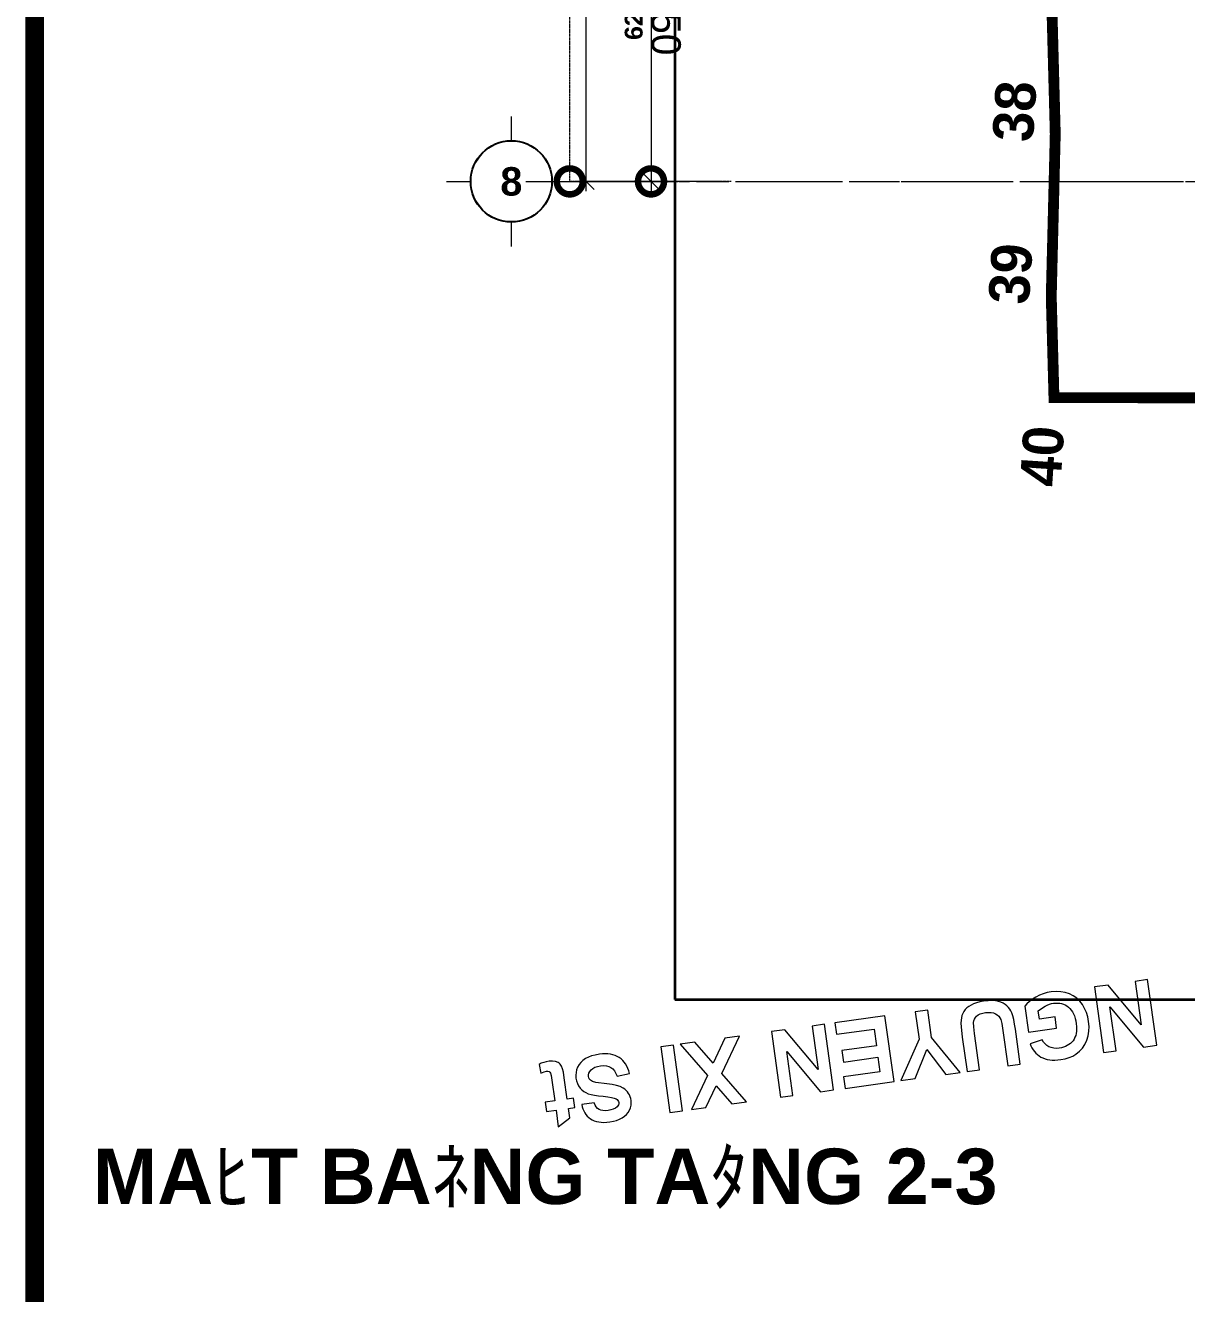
# Model space of a CAD drawing. Header units: millimetres. Extents: x -100356 to 314685, y 446 to 1273965.
# Drawn here: x 17056 to 38505, y 570060 to 593487 of the extents above; entities that cross this region are included whole.
import ezdxf
from ezdxf.enums import TextEntityAlignment as Align
from ezdxf.xclip import XClip

# ---------------------------------------------------------------- set-up
doc = ezdxf.new("R2010")
doc.units = ezdxf.units.MM
doc.header["$XCLIPFRAME"] = 2
for name, pattern in [('20180221 BF$0$DASHDOT', [1, 0.5, -0.25, 0, -0.25]), ('CENTER', [2, 1.25, -0.25, 0.25, -0.25]), ('CENTER2', [28.575, 19.05, -3.175, 3.175, -3.175]), ('gf$0$CENTER2', [28.575, 19.05, -3.175, 3.175, -3.175]), ('gf$0$Kume - Grid Line', [10.5, 6, -1.25, 2, -1.25]), ('Kume - Grid Line', [10.5, 6, -1.25, 2, -1.25])]:
    doc.linetypes.add(name, pattern=pattern)
doc.layers.get('DEFPOINTS').update_dxf_attribs({"lineweight": 13})
for name, color, linetype in [('20180221 BF$0$10', 1, 'Continuous'), ('20180221 BF$0$sohieu_diem', 2, 'Continuous'), ('20180221 BF$0$TREE', 99, 'Continuous')]:
    doc.layers.add(name, color=color, linetype=linetype)
for name, color, linetype, lineweight in [('20180221 BF$0$setback', 1, 'Continuous', 13), ('20180330-Ascent Plaza-TP-Ban ve so bo$0$KÍNH', 150, 'Continuous', 9), ('A-_ANOT----_D', 7, 'Continuous', 5), ('A.Axis', 251, 'CENTER2', 13), ('A.Concrete', 7, 'Continuous', 25), ('CHU', 7, 'Continuous', 25), ('gf$0$A-_DETA----_E', 8, 'Continuous', 9), ('gf$0$A.Axis', 251, 'gf$0$CENTER2', 13), ('LDIM OUT', 250, 'Continuous', 13), ('LGI', 250, 'CENTER', 9), ('luoicot', 30, 'Continuous', 13), ('net thay', 137, 'Continuous', 15)]:
    doc.layers.add(name, color=color, linetype=linetype, lineweight=lineweight)
doc.layers.add('@area depoint', color=8, linetype='Continuous', lineweight=35, plot=False)
doc.styles.add('20180221 BF$0$VAPTIMN', font='VNI-Aptima-Bold.TTF')
doc.styles.add('ARIAL', font='Font - TrueType - Arial Bold.ttf')
doc.styles.add('Arial_4', font='Font - TrueType - Arial.ttf', dxfattribs={"width": 0.95, "height": 540})
doc.styles.add('CAN-1', font='VNI-Helve.TTF', dxfattribs={"height": 600})
doc.dimstyles.new('A3_-_A4_1', dxfattribs={"dimscale": 304.8, "dimtxt": 550.940076, "dimasz": 3.149606, "dimexe": 0, "dimexo": 0.0625, "dimgap": 0, "dimtad": 1, "dimdec": 0, "dimzin": 0, "dimdsep": 46, "dimtxsty": 'Arial_4', "dimblk1": 'DOTSMALL', "dimblk2": 'DOTSMALL', "dimsah": 1, "dimcen": 0.09, "dimazin": 0, "dimtfac": 1, "dimtdec": 4, "dimtix": 1, "dimtmove": 0, "dimatfit": 3, "dimfxl": 4.92126, "dimfxlon": 1, "dimtvp": 1, "dimtolj": 1, "dimtzin": 0, "dimarcsym": 2})
doc.dimstyles.new('A3_-_A4_2', dxfattribs={"dimscale": 304.8, "dimtxt": 550.940076, "dimasz": 3.149606, "dimexe": 0, "dimexo": 0.0625, "dimgap": 0, "dimtad": 1, "dimdec": 0, "dimzin": 0, "dimdsep": 46, "dimtxsty": 'Arial_4', "dimblk1": 'DOTSMALL', "dimblk2": 'DOTSMALL', "dimsah": 1, "dimcen": 0.09, "dimazin": 0, "dimtfac": 1, "dimtdec": 4, "dimtix": 1, "dimtmove": 2, "dimatfit": 3, "dimfxl": 4.92126, "dimfxlon": 1, "dimtvp": 1, "dimtolj": 1, "dimtzin": 0, "dimarcsym": 2})
doc.dimstyles.new('TL 150 OUT', dxfattribs={"dimscale": 150, "dimtxt": 2.2, "dimasz": 2, "dimexe": 1.2, "dimexo": 1.5, "dimgap": 1, "dimtad": 1, "dimdec": 0, "dimdsep": 46, "dimtxsty": 'ARIAL', "dimblk": 'OBLIQUE', "dimcen": 2, "dimdle": 1.2, "dimclrd": 256, "dimclre": 256, "dimclrt": 4, "dimaunit": 1, "dimadec": 0, "dimazin": 0, "dimtfac": 1, "dimtdec": 0, "dimtix": 1, "dimtmove": 2, "dimatfit": 3, "dimfxl": 1, "dimtolj": 1, "dimtzin": 0, "dimarcsym": 0})

# ---------------------------------------------------------------- blocks, each defined once
blk = doc.blocks.new('_Oblique')
at = {"color": 0, "linetype": 'ByBlock', "lineweight": -2}
blk.add_line((-0.5, -0.5), (0.5, 0.5), dxfattribs=at)
blk = doc.blocks.new('*D499')
at = {"layer": 'DEFPOINTS', "color": 0, "ltscale": 1000, "transparency": 16777216}
for p in [(2129, 42400), (3629, 42400), (2129, 36150)]:
    blk.add_point(p, dxfattribs=at)
at = {"layer": 'LDIM OUT', "lineweight": -2, "ltscale": 1000, "transparency": 16777216}
for p, q in [((3629, 35970), (3629, 42580)), ((2354, 42400), (3809, 42400)), ((2354, 36150), (3809, 36150))]:
    blk.add_line(p, q, dxfattribs=at)
at = {"layer": 'LDIM OUT', "lineweight": -2, "ltscale": 1000, "transparency": 16777216, "xscale": 300, "yscale": 300, "zscale": 300}
for p, rotation in [((3629, 42400), 90), ((3629, 36150), 270)]:
    blk.add_blockref('_Oblique', p, dxfattribs=dict(at, rotation=rotation))
at = {"layer": 'LDIM OUT', "color": 4, "ltscale": 1000, "transparency": 16777216, "insert": (3947, 39275), "char_height": 330, "attachment_point": 5, "rotation": 270, "style": 'ARIAL'}
blk.add_mtext('\\A1;6250', dxfattribs=at)
blk = doc.blocks.new('*D509')
at = {"layer": 'DEFPOINTS', "color": 0, "ltscale": 1000, "transparency": 16777216}
for p in [(2129, 42400), (2129, 0), (4829, 0)]:
    blk.add_point(p, dxfattribs=at)
at = {"layer": 'LDIM OUT', "lineweight": -2, "ltscale": 1000, "transparency": 16777216}
for p, q in [((4829, 42580), (4829, -180)), ((2354, 42400), (5009, 42400)), ((2354, 0), (5009, 0))]:
    blk.add_line(p, q, dxfattribs=at)
at = {"layer": 'LDIM OUT', "lineweight": -2, "ltscale": 1000, "transparency": 16777216, "xscale": 300, "yscale": 300, "zscale": 300}
for p, rotation in [((4829, 42400), 90), ((4829, 0), 270)]:
    blk.add_blockref('_Oblique', p, dxfattribs=dict(at, rotation=rotation))
at = {"layer": 'LDIM OUT', "color": 4, "ltscale": 1000, "transparency": 16777216, "insert": (5147, 21200), "char_height": 330, "attachment_point": 5, "rotation": 270, "style": 'ARIAL'}
blk.add_mtext('\\A1;42400', dxfattribs=at)
blk = doc.blocks.new('BLOCK TRUC')
for p, q in [((0, 500), (0, 800)), ((500, 0), (800, 0)), ((-800, 0), (-500, 0)), ((0, -800), (0, -500))]:
    blk.add_line(p, q)
at = {"lineweight": 25}
blk.add_circle((0, 0), 500, dxfattribs=at)
at = {"style": 'ARIAL'}
blk.add_attdef('1-2', text='', height=350, rotation=0, dxfattribs=at).set_placement((0, 0), align=Align.MIDDLE_CENTER)
blk = doc.blocks.new('_DotSmall')
at = {"color": 0, "linetype": 'ByBlock', "const_width": 0.5}
blk.add_lwpolyline([(-0.0625, 0, 1), (0.0625, 0, 1)], format="xyb", close=True, dxfattribs=at)
blk = doc.blocks.new('*D527')
at = {"layer": 'A.Axis', "color": 0, "lineweight": -2, "transparency": 16777216}
for p, q in [((44548, 31300), (46029, 31300)), ((46029, 25050), (46029, 31300)), ((44548, 25050), (46029, 25050))]:
    blk.add_line(p, q, dxfattribs=at)
at = {"layer": 'DEFPOINTS', "color": 0, "transparency": 16777216}
for p in [(44529, 31300), (46029, 31300), (44529, 25050)]:
    blk.add_point(p, dxfattribs=at)
at = {"layer": 'A.Axis', "color": 0, "lineweight": -2, "transparency": 16777216, "xscale": 960, "yscale": 960, "zscale": 960}
for p, rotation in [((46029, 31300), 90), ((46029, 25050), 270)]:
    blk.add_blockref('_DotSmall', p, dxfattribs=dict(at, rotation=rotation))
at = {"layer": 'A.Axis', "color": 0, "transparency": 16777216, "insert": (45753, 28175), "char_height": 540, "attachment_point": 5, "rotation": 90, "style": 'Arial_4'}
blk.add_mtext('\\A1;6250', dxfattribs=at)
blk = doc.blocks.new('*D536')
at = {"layer": 'A.Axis', "color": 0, "lineweight": -2, "transparency": 16777216}
for p, q in [((46048, 31300), (47529, 31300)), ((47529, 31300), (47529, 14376)), ((47529, -11100), (47529, 12426)), ((46048, -11100), (47529, -11100))]:
    blk.add_line(p, q, dxfattribs=at)
at = {"layer": 'DEFPOINTS', "color": 0, "transparency": 16777216}
for p in [(46029, 31300), (47529, 31300), (46029, -11100)]:
    blk.add_point(p, dxfattribs=at)
at = {"layer": 'A.Axis', "color": 0, "lineweight": -2, "transparency": 16777216, "xscale": 960, "yscale": 960, "zscale": 960}
for p, rotation in [((47529, 31300), 90), ((47529, -11100), 270)]:
    blk.add_blockref('_DotSmall', p, dxfattribs=dict(at, rotation=rotation))
at = {"layer": 'A.Axis', "color": 0, "transparency": 16777216, "insert": (46828, 12426), "char_height": 540, "attachment_point": 1, "rotation": 90, "line_spacing_factor": 0.941778, "style": 'Arial_4'}
blk.add_mtext('\\A1;42400', dxfattribs=at)
blk = doc.blocks.new('20180221 BF$0$hientrang')
at = {"layer": '20180221 BF$0$10', "color": 1, "linetype": 'Continuous'}
for p, q in [((-103263, 95232, 0), (-108843, 94729, 0)), ((-108843, 94729, 0), (-111844, 94613, 0)), ((-111844, 94613, 0), (-113704, 94445, 0)), ((-113704, 94445, 0), (-110540, 43326, 0))]:
    blk.add_line(p, q, dxfattribs=at)
at = {"layer": '20180221 BF$0$10', "color": 1}
for p, q in [((-103263, 95232, 0), (-108843, 94729, 0)), ((-108843, 94729, 0), (-111844, 94613, 0)), ((-111844, 94613, 0), (-113704, 94445, 0)), ((-113704, 94445, 0), (-110540, 43326, 0))]:
    blk.add_line(p, q, dxfattribs=at)
at = {"layer": '20180221 BF$0$setback', "color": 1, "linetype": '20180221 BF$0$DASHDOT', "ltscale": 200, "const_width": 200, "elevation": 0}
blk.add_lwpolyline([(-64687, 107633), (-71608, 106512), (-73129, 105984), (-73130, 105414), (-77140, 104869), (-77250, 105249), (-77680, 105219), (-77900, 105350), (-82200, 105085), (-86230, 104910), (-87270, 104902), (-90121, 104815), (-91714, 102077), (-92674, 102048), (-92312, 95898), (-95312, 95702), (-99272, 95417), (-103263, 95232), (-108843, 94729), (-111844, 94613), (-113704, 94445), (-110540, 43326), (-98301, 45606), (-91530, 9756)], dxfattribs=at)
at = {"layer": '20180221 BF$0$sohieu_diem', "color": 3, "const_width": 93.8, "elevation": 0}
for points in [[(-111890, 94613, 1), (-111797, 94613, 1)], [(-108890, 94729, 1), (-108796, 94729, 1)], [(-113751, 94445, 1), (-113657, 94445, 1)]]:
    blk.add_lwpolyline(points, format="xyb", close=True, dxfattribs=at)
at = {"layer": '20180221 BF$0$sohieu_diem', "color": 3, "style": '20180221 BF$0$VAPTIMN'}
for s, p in [('38', (-109029, 95134, 0)), ('39', (-112029, 95018, 0)), ('40', (-115355, 94222, 0))]:
    blk.add_text(s, height=750, rotation=359.9273, dxfattribs=at).set_placement(p)
blk = doc.blocks.new('gf$0$grid tower-gf')
at = {"layer": 'gf$0$A.Axis', "linetype": 'gf$0$Kume - Grid Line', "lineweight": 9, "ltscale": 100}
blk.add_line((48341.2, 31299.9), (-14918.8, 31299.9), dxfattribs=at)
blk = doc.blocks.new('X-GRID')
at = {"layer": 'LGI', "ltscale": 1500}
blk.add_line((5008.8, 42400), (-57318.6, 42400), dxfattribs=at)
at = {"xscale": 1.5, "yscale": 1.5, "zscale": 1.5, "rotation": 180}
blk.add_blockref('BLOCK TRUC', (6208.8, 42400), dxfattribs=at).add_auto_attribs({'1-2': '8'})
at = {"layer": 'LDIM OUT', "ltscale": 1000}
for base, p1, p2, picture, middle in [((3628.8, 42400), (2128.8, 36150), (2128.8, 42400), '*D499', (3947.3, 39275)), ((4828.8, 0), (2128.8, 42400), (2128.8, 0), '*D509', (5147.3, 21200))]:
    dim = blk.add_linear_dim(base=base, p1=p1, p2=p2, angle=90, dimstyle='TL 150 OUT', override={"dimtad": 4}, dxfattribs=at)
    dim.commit()
    dim.dimension.update_dxf_attribs({"geometry": picture, "text_midpoint": middle})
blk = doc.blocks.new('A$C60262ED2')
at = {"rotation": 180}
blk.add_blockref('X-GRID', (7409, 51484, 0), dxfattribs=at)
blk = doc.blocks.new('column')
at = {"layer": 'luoicot', "ltscale": 0.5}
blk.add_blockref('A$C60262ED2', (-47109, -40384, 0), dxfattribs=at)
blk = doc.blocks.new('grid tower')
at = {"layer": 'A.Axis', "linetype": 'Kume - Grid Line', "lineweight": 9, "ltscale": 100}
blk.add_line((48341.2, 31299.9), (-14918.8, 31299.9), dxfattribs=at)
at = {"layer": 'A.Axis'}
dim = blk.add_linear_dim(base=(46028.6, 31299.9), p1=(44528.6, 25049.9), p2=(44528.6, 31299.9), angle=90, dimstyle='A3_-_A4_1', override={"dimpost": '<>', "dimfxl": 6249.998517}, dxfattribs=at)
dim.commit()
dim.dimension.update_dxf_attribs({"geometry": '*D527', "text_midpoint": (45752.9, 28174.9)})
dim = blk.add_linear_dim(base=(47528.6, 31299.9), p1=(46028.6, -11100.1), p2=(46028.6, 31299.9), angle=90, dimstyle='A3_-_A4_2', override={"dimpost": '<>', "dimfxl": 42399.999999}, dxfattribs=at)
dim.commit()
dim.dimension.update_dxf_attribs({"geometry": '*D536', "text_midpoint": (47187.5, 13400.8), "dimtype": 128, "text_rotation": 90})

msp = doc.modelspace()

# ---------------------------------------------------------------- linework, layer by layer
at = {"layer": '@area depoint', "ltscale": 0.5, "elevation": 0}
msp.add_lwpolyline([(29051.7, 575491.7), (88451.7, 575491.7), (88451.7, 659491.7), (29051.7, 659491.7)], close=True, dxfattribs=at)
at = {"layer": 'DEFPOINTS', "const_width": 345.1, "elevation": 0}
msp.add_lwpolyline([(17228.7, 568320.6), (17228.7, 669102.4), (159772.7, 669102.4), (159772.7, 568320.6)], close=True, dxfattribs=at)
at = {"layer": 'gf$0$A-_DETA----_E'}
for p, q in [((37784.6, 575859.9, 0), (37553.6, 575828, 0)), ((37952.1, 574647.1, 0), (37784.6, 575859.9, 0)), ((35857.3, 575598.7, 0), (35787.2, 575570.8, 0)), ((35928.9, 575619.5, 0), (35857.3, 575598.7, 0)), ((36001.8, 575633.3, 0), (35928.9, 575619.5, 0)), ((36093.1, 575640.8, 0), (36001.8, 575633.3, 0)), ((36179.7, 575637.5, 0), (36093.1, 575640.8, 0)), ((36261.8, 575623.5, 0), (36179.7, 575637.5, 0)), ((36339.2, 575598.6, 0), (36261.8, 575623.5, 0)), ((36410.6, 575563.5, 0), (36339.2, 575598.6, 0)), ((37052.5, 575758.8, 0), (36802.8, 575724.3, 0)), ((36802.8, 575724.3, 0), (36970.3, 574511.5, 0)), ((37664.7, 575023.7, 0), (37052.5, 575758.8, 0)), ((37553.6, 575828, 0), (37664.7, 575023.7, 0)), ((34482.3, 575365.7, 0), (34447, 575337.3, 0)), ((34522.6, 575391.6, 0), (34482.3, 575365.7, 0)), ((34569.2, 575414.4, 0), (34522.6, 575391.6, 0)), ((34623.4, 575433.5, 0), (34569.2, 575414.4, 0)), ((34685.1, 575449.1, 0), (34623.4, 575433.5, 0)), ((34754.4, 575461, 0), (34685.1, 575449.1, 0)), ((34837.6, 575469.9, 0), (34754.4, 575461, 0)), ((34910.8, 575472.4, 0), (34837.6, 575469.9, 0)), ((34974.1, 575468.4, 0), (34910.8, 575472.4, 0)), ((35027.4, 575457.9, 0), (34974.1, 575468.4, 0)), ((35073.5, 575442.4, 0), (35027.4, 575457.9, 0)), ((35115.3, 575423.2, 0), (35073.5, 575442.4, 0)), ((35152.8, 575400.3, 0), (35115.3, 575423.2, 0)), ((35185.8, 575373.7, 0), (35152.8, 575400.3, 0)), ((35214.5, 575344.7, 0), (35185.8, 575373.7, 0)), ((35554.4, 575415.1, 0), (35517.3, 575372.6, 0)), ((35517.3, 575372.6, 0), (35584.1, 574889, 0)), ((35600.3, 575456.4, 0), (35554.4, 575415.1, 0)), ((35655, 575496.6, 0), (35600.3, 575456.4, 0)), ((35718.6, 575535.8, 0), (35655, 575496.6, 0)), ((35787.2, 575570.8, 0), (35718.6, 575535.8, 0)), ((35822.7, 575329.8, 0), (35892.4, 575372.5, 0)), ((35892.4, 575372.5, 0), (35930.5, 575390.8, 0)), ((35930.5, 575390.8, 0), (35969, 575405.5, 0)), ((35969, 575405.5, 0), (36008, 575416.5, 0)), ((36008, 575416.5, 0), (36047.3, 575423.8, 0)), ((36047.3, 575423.8, 0), (36086.7, 575427.5, 0)), ((36086.7, 575427.5, 0), (36124.7, 575427.6, 0)), ((36124.7, 575427.6, 0), (36161.2, 575424.2, 0)), ((36161.2, 575424.2, 0), (36196.2, 575417.1, 0)), ((36196.2, 575417.1, 0), (36229.8, 575406.4, 0)), ((36229.8, 575406.4, 0), (36261.9, 575392.1, 0)), ((36261.9, 575392.1, 0), (36292.5, 575374.2, 0)), ((36292.5, 575374.2, 0), (36321.7, 575352.7, 0)), ((36474.5, 575518.7, 0), (36410.6, 575563.5, 0)), ((36531, 575464.1, 0), (36474.5, 575518.7, 0)), ((36580, 575399.7, 0), (36531, 575464.1, 0)), ((36621.1, 575328.2, 0), (36580, 575399.7, 0)), ((32933.4, 575189.9, 0), (32009.4, 575062.2, 0)), ((33100.9, 573977.1, 0), (32933.4, 575189.9, 0)), ((33722.7, 575298.9, 0), (33491.7, 575267, 0)), ((33491.7, 575267, 0), (33561.9, 574758.3, 0)), ((33793.2, 574788.4, 0), (33722.7, 575298.9, 0)), ((34344.4, 575155.4, 0), (34338.2, 575110.5, 0)), ((34355.3, 575197.4, 0), (34344.4, 575155.4, 0)), ((34371, 575236.5, 0), (34355.3, 575197.4, 0)), ((34391.4, 575272.8, 0), (34371, 575236.5, 0)), ((34416.7, 575306.3, 0), (34391.4, 575272.8, 0)), ((34447, 575337.3, 0), (34416.7, 575306.3, 0)), ((34575.2, 575101.3, 0), (34585.9, 575130.5, 0)), ((34585.9, 575130.5, 0), (34602.6, 575158.2, 0)), ((34602.6, 575158.2, 0), (34625.5, 575184.2, 0)), ((34625.5, 575184.2, 0), (34655.2, 575207.2, 0)), ((34655.2, 575207.2, 0), (34692.7, 575225.9, 0)), ((34692.7, 575225.9, 0), (34737.9, 575240.2, 0)), ((34737.9, 575240.2, 0), (34790.9, 575250.2, 0)), ((34790.9, 575250.2, 0), (34844.1, 575254.7, 0)), ((34844.1, 575254.7, 0), (34892.2, 575252.8, 0)), ((34892.2, 575252.8, 0), (34935.2, 575244.4, 0)), ((34935.2, 575244.4, 0), (34973.1, 575229.6, 0)), ((34973.1, 575229.6, 0), (35005.7, 575209.3, 0)), ((35005.7, 575209.3, 0), (35032.9, 575184.6, 0)), ((35032.9, 575184.6, 0), (35054.6, 575155.5, 0)), ((35054.6, 575155.5, 0), (35071, 575121.9, 0)), ((35238.8, 575314.2, 0), (35214.5, 575344.7, 0)), ((35258.7, 575282.3, 0), (35238.8, 575314.2, 0)), ((35274.2, 575248.9, 0), (35258.7, 575282.3, 0)), ((35292.9, 575192.2, 0), (35274.2, 575248.9, 0)), ((35310.3, 575122.6, 0), (35292.9, 575192.2, 0)), ((35765.2, 575282.4, 0), (35822.7, 575329.8, 0)), ((35785.9, 575132.6, 0), (35765.2, 575282.4, 0)), ((36074.7, 575172.5, 0), (35785.9, 575132.6, 0)), ((36103.9, 574960.7, 0), (36074.7, 575172.5, 0)), ((36321.7, 575352.7, 0), (36348.8, 575327.5, 0)), ((36348.8, 575327.5, 0), (36373.3, 575298.5, 0)), ((36373.3, 575298.5, 0), (36395.1, 575265.8, 0)), ((36395.1, 575265.8, 0), (36414.4, 575229.3, 0)), ((36414.4, 575229.3, 0), (36430.9, 575189, 0)), ((36430.9, 575189, 0), (36444.9, 575145, 0)), ((36444.9, 575145, 0), (36456.2, 575097.1, 0)), ((36653.9, 575252.3, 0), (36621.1, 575328.2, 0)), ((36678.4, 575171.9, 0), (36653.9, 575252.3, 0)), ((36694.6, 575087.1, 0), (36678.4, 575171.9, 0)), ((37201.3, 574543.4, 0), (37088.6, 575359.7, 0)), ((37088.6, 575359.7, 0), (37710, 574613.6, 0)), ((31084.7, 574934.5, 0), (30835.1, 574900, 0)), ((30835.1, 574900, 0), (31002.6, 573687.2, 0)), ((31696.9, 574199.4, 0), (31084.7, 574934.5, 0)), ((31816.8, 575035.6, 0), (31585.8, 575003.7, 0)), ((31585.8, 575003.7, 0), (31696.9, 574199.4, 0)), ((31984.4, 573822.8, 0), (31816.8, 575035.6, 0)), ((32009.4, 575062.2, 0), (32038.6, 574850.5, 0)), ((32038.6, 574850.5, 0), (32731.6, 574946.2, 0)), ((32731.6, 574946.2, 0), (32774.2, 574638.2, 0)), ((34338.2, 575110.5, 0), (34336.7, 575056.2, 0)), ((34336.7, 575056.2, 0), (34339.9, 574986.3, 0)), ((34339.9, 574986.3, 0), (34360.6, 574799.4, 0)), ((34570.5, 575070.4, 0), (34575.2, 575101.3, 0)), ((34573.1, 574986.9, 0), (34570.5, 575070.4, 0)), ((34587.1, 574863.4, 0), (34573.1, 574986.9, 0)), ((35071, 575121.9, 0), (35088.7, 575049.2, 0)), ((35088.7, 575049.2, 0), (35108.9, 574921.1, 0)), ((35108.9, 574921.1, 0), (35199.2, 574266.9, 0)), ((35326.3, 575040.1, 0), (35310.3, 575122.6, 0)), ((35341, 574944.9, 0), (35326.3, 575040.1, 0)), ((35430.2, 574298.8, 0), (35341, 574944.9, 0)), ((35584.1, 574889, 0), (36103.9, 574960.7, 0)), ((36456.2, 575097.1, 0), (36464.9, 575045.6, 0)), ((36469.6, 574908.5, 0), (36464.1, 574868, 0)), ((36464.9, 575045.6, 0), (36470, 574997.2, 0)), ((36471.6, 574951.5, 0), (36469.6, 574908.5, 0)), ((36470, 574997.2, 0), (36471.6, 574951.5, 0)), ((36685.9, 574821.2, 0), (36699.4, 574905.9, 0)), ((36702.4, 574994.6, 0), (36694.6, 575087.1, 0)), ((36699.4, 574905.9, 0), (36702.4, 574994.6, 0)), ((29420.7, 574704.7, 0), (29150.6, 574667.4, 0)), ((29150.6, 574667.4, 0), (29652, 574088.6, 0)), ((29758.4, 574314.8, 0), (29420.7, 574704.7, 0)), ((29977.8, 574781.6, 0), (29758.4, 574314.8, 0)), ((29922.1, 574125.9, 0), (30247.9, 574818.9, 0)), ((30247.9, 574818.9, 0), (29977.8, 574781.6, 0)), ((33561.9, 574758.3, 0), (33226, 573994.3, 0)), ((34323.3, 574145.9, 0), (33793.2, 574788.4, 0)), ((34360.6, 574799.4, 0), (34448.5, 574163.2, 0)), ((34679.5, 574195.1, 0), (34587.1, 574863.4, 0)), ((35839.1, 574747.6, 0), (35613.4, 574677.2, 0)), ((35613.4, 574677.2, 0), (35629.7, 574636.9, 0)), ((35861.4, 574707.6, 0), (35839.1, 574747.6, 0)), ((35889, 574673.1, 0), (35861.4, 574707.6, 0)), ((35921.8, 574644.1, 0), (35889, 574673.1, 0)), ((36330.8, 574659.5, 0), (36300.4, 574640.8, 0)), ((36358.7, 574681, 0), (36330.8, 574659.5, 0)), ((36384, 574705.3, 0), (36358.7, 574681, 0)), ((36406.7, 574732.5, 0), (36384, 574705.3, 0)), ((36426.4, 574762.5, 0), (36406.7, 574732.5, 0)), ((36442.5, 574795, 0), (36426.4, 574762.5, 0)), ((36455.1, 574830.2, 0), (36442.5, 574795, 0)), ((36464.1, 574868, 0), (36455.1, 574830.2, 0)), ((36582, 574597, 0), (36627.1, 574665, 0)), ((36627.1, 574665, 0), (36661.7, 574740.3, 0)), ((36661.7, 574740.3, 0), (36685.9, 574821.2, 0)), ((27454.8, 574427.6, 0), (27401.5, 574400.7, 0)), ((27515.3, 574450, 0), (27454.8, 574427.6, 0)), ((27583.1, 574467.7, 0), (27515.3, 574450, 0)), ((27658.1, 574480.9, 0), (27583.1, 574467.7, 0)), ((27714, 574486.9, 0), (27658.1, 574480.9, 0)), ((27767, 574489, 0), (27714, 574486.9, 0)), ((27817.2, 574487.3, 0), (27767, 574489, 0)), ((27864.4, 574481.8, 0), (27817.2, 574487.3, 0)), ((27908.9, 574472.5, 0), (27864.4, 574481.8, 0)), ((27950.4, 574459.3, 0), (27908.9, 574472.5, 0)), ((27989.1, 574442.2, 0), (27950.4, 574459.3, 0)), ((28025, 574421.3, 0), (27989.1, 574442.2, 0)), ((29025.5, 574650.1, 0), (28794.5, 574618.2, 0)), ((28794.5, 574618.2, 0), (28962, 573405.4, 0)), ((29193, 573437.3, 0), (29025.5, 574650.1, 0)), ((31233.6, 573719.1, 0), (31120.8, 574535.5, 0)), ((31120.8, 574535.5, 0), (31742.2, 573789.4, 0)), ((32774.2, 574638.2, 0), (32138.9, 574550.4, 0)), ((32138.9, 574550.4, 0), (32168.1, 574338.7, 0)), ((32168.1, 574338.7, 0), (32803.4, 574426.4, 0)), ((32803.4, 574426.4, 0), (32840.6, 574156.9, 0)), ((33493.7, 574031.3, 0), (33706.4, 574568.6, 0)), ((33706.4, 574568.6, 0), (34055.6, 574108.9, 0)), ((35629.7, 574636.9, 0), (35648.4, 574599.4, 0)), ((35648.4, 574599.4, 0), (35669.7, 574564.6, 0)), ((35669.7, 574564.6, 0), (35693.5, 574532.5, 0)), ((35693.5, 574532.5, 0), (35719.8, 574503.1, 0)), ((35719.8, 574503.1, 0), (35748.6, 574476.4, 0)), ((35748.6, 574476.4, 0), (35779.9, 574452.4, 0)), ((35779.9, 574452.4, 0), (35813.7, 574431.1, 0)), ((35813.7, 574431.1, 0), (35850.1, 574412.9, 0)), ((35959.9, 574620.7, 0), (35921.8, 574644.1, 0)), ((36002.5, 574603.6, 0), (35959.9, 574620.7, 0)), ((36048.8, 574593.5, 0), (36002.5, 574603.6, 0)), ((36098.8, 574590.6, 0), (36048.8, 574593.5, 0)), ((36152.6, 574594.7, 0), (36098.8, 574590.6, 0)), ((36193.4, 574602, 0), (36152.6, 574594.7, 0)), ((36231.7, 574612.1, 0), (36193.4, 574602, 0)), ((36267.3, 574625, 0), (36231.7, 574612.1, 0)), ((36300.4, 574640.8, 0), (36267.3, 574625, 0)), ((36336.4, 574419.6, 0), (36402.7, 574448, 0)), ((36402.7, 574448, 0), (36460.8, 574482.8, 0)), ((36460.8, 574482.8, 0), (36526.6, 574536.3, 0)), ((36526.6, 574536.3, 0), (36582, 574597, 0)), ((36970.3, 574511.5, 0), (37201.3, 574543.4, 0)), ((37710, 574613.6, 0), (37952.1, 574647.1, 0)), ((26585.1, 574314.7, 0), (26543.8, 574295.1, 0)), ((26543.8, 574295.1, 0), (26576.1, 574132.2, 0)), ((26629.7, 574330.8, 0), (26585.1, 574314.7, 0)), ((26677.5, 574343.4, 0), (26629.7, 574330.8, 0)), ((26728.7, 574352.5, 0), (26677.5, 574343.4, 0)), ((26790.9, 574355.6, 0), (26728.7, 574352.5, 0)), ((26848.4, 574347, 0), (26790.9, 574355.6, 0)), ((26896.9, 574328.4, 0), (26848.4, 574347, 0)), ((26916.2, 574316, 0), (26896.9, 574328.4, 0)), ((26932.4, 574301.5, 0), (26916.2, 574316, 0)), ((26958.5, 574264, 0), (26932.4, 574301.5, 0)), ((26979, 574213.3, 0), (26958.5, 574264, 0)), ((26993.3, 574151.3, 0), (26979, 574213.3, 0)), ((27238.1, 574194.6, 0), (27226.7, 574144.5, 0)), ((27256.9, 574244, 0), (27238.1, 574194.6, 0)), ((27282.9, 574290.6, 0), (27256.9, 574244, 0)), ((27315.6, 574332.3, 0), (27282.9, 574290.6, 0)), ((27355.2, 574368.9, 0), (27315.6, 574332.3, 0)), ((27401.5, 574400.7, 0), (27355.2, 574368.9, 0)), ((27480.3, 574163.8, 0), (27503.8, 574193.3, 0)), ((27503.8, 574193.3, 0), (27535.6, 574219.8, 0)), ((27535.6, 574219.8, 0), (27575.8, 574241.1, 0)), ((27575.8, 574241.1, 0), (27624.4, 574257.3, 0)), ((27624.4, 574257.3, 0), (27681.4, 574268.3, 0)), ((27681.4, 574268.3, 0), (27736.5, 574272.3, 0)), ((27736.5, 574272.3, 0), (27786.7, 574268.6, 0)), ((27786.7, 574268.6, 0), (27831.9, 574257, 0)), ((27831.9, 574257, 0), (27872.3, 574237.6, 0)), ((27872.3, 574237.6, 0), (27907.8, 574210, 0)), ((27907.8, 574210, 0), (27938.7, 574173.7, 0)), ((28058.1, 574396.8, 0), (28025, 574421.3, 0)), ((28088.5, 574368.7, 0), (28058.1, 574396.8, 0)), ((28116.2, 574337.1, 0), (28088.5, 574368.7, 0)), ((28141.3, 574302, 0), (28116.2, 574337.1, 0)), ((28163.8, 574263.3, 0), (28141.3, 574302, 0)), ((28183.5, 574221.1, 0), (28163.8, 574263.3, 0)), ((28200.6, 574175.4, 0), (28183.5, 574221.1, 0)), ((34448.5, 574163.2, 0), (34679.5, 574195.1, 0)), ((35199.2, 574266.9, 0), (35430.2, 574298.8, 0)), ((35850.1, 574412.9, 0), (35889.1, 574398.2, 0)), ((35889.1, 574398.2, 0), (35930.8, 574387, 0)), ((35930.8, 574387, 0), (35975.1, 574379.2, 0)), ((35975.1, 574379.2, 0), (36022.2, 574374.8, 0)), ((36022.2, 574374.8, 0), (36071.8, 574374, 0)), ((36071.8, 574374, 0), (36124.2, 574376.6, 0)), ((36124.2, 574376.6, 0), (36179.2, 574382.6, 0)), ((36179.2, 574382.6, 0), (36261.9, 574397.9, 0)), ((36261.9, 574397.9, 0), (36336.4, 574419.6, 0)), ((26576.1, 574132.2, 0), (26636.4, 574157.5, 0)), ((26636.4, 574157.5, 0), (26681.3, 574169.4, 0)), ((26681.3, 574169.4, 0), (26706.5, 574169.7, 0)), ((26706.5, 574169.7, 0), (26728.5, 574163.2, 0)), ((26728.5, 574163.2, 0), (26745.7, 574151.2, 0)), ((26745.7, 574151.2, 0), (26756.7, 574134.9, 0)), ((26756.7, 574134.9, 0), (26766.6, 574092.3, 0)), ((26766.6, 574092.3, 0), (26780.6, 574001.3, 0)), ((26780.6, 574001.3, 0), (26833, 573621.4, 0)), ((27009.8, 574046.2, 0), (26993.3, 574151.3, 0)), ((27064, 573653.3, 0), (27009.8, 574046.2, 0)), ((27226.7, 574144.5, 0), (27222.7, 574093.7, 0)), ((27222.7, 574093.7, 0), (27226.1, 574042.3, 0)), ((27226.1, 574042.3, 0), (27236.7, 573988, 0)), ((27236.7, 573988, 0), (27252.8, 573939.1, 0)), ((27457.3, 574101.7, 0), (27464.7, 574133.3, 0)), ((27457.8, 574069.1, 0), (27457.3, 574101.7, 0)), ((27462.2, 574048.9, 0), (27457.8, 574069.1, 0)), ((27469.7, 574030.7, 0), (27462.2, 574048.9, 0)), ((27464.7, 574133.3, 0), (27480.3, 574163.8, 0)), ((27480.1, 574014.5, 0), (27469.7, 574030.7, 0)), ((27493.5, 574000.3, 0), (27480.1, 574014.5, 0)), ((27510.8, 573988, 0), (27493.5, 574000.3, 0)), ((27532.8, 573977.3, 0), (27510.8, 573988, 0)), ((27590.8, 573960.9, 0), (27532.8, 573977.3, 0)), ((27798.2, 573937.1, 0), (27590.8, 573960.9, 0)), ((27938.7, 574173.7, 0), (27965, 574128.7, 0)), ((27965, 574128.7, 0), (27986.7, 574075, 0)), ((27986.7, 574075, 0), (28215, 574126.2, 0)), ((28215, 574126.2, 0), (28200.6, 574175.4, 0)), ((29652, 574088.6, 0), (29356.6, 573459.9, 0)), ((30376.9, 573600.8, 0), (29922.1, 574125.9, 0)), ((32840.6, 574156.9, 0), (32166.9, 574063.8, 0)), ((32166.9, 574063.8, 0), (32196.1, 573852.1, 0)), ((32196.1, 573852.1, 0), (33100.9, 573977.1, 0)), ((33226, 573994.3, 0), (33493.7, 574031.3, 0)), ((34055.6, 574108.9, 0), (34323.3, 574145.9, 0)), ((27252.8, 573939.1, 0), (27274.3, 573895.6, 0)), ((27274.3, 573895.6, 0), (27301.3, 573857.4, 0)), ((27301.3, 573857.4, 0), (27333.1, 573824.4, 0)), ((27333.1, 573824.4, 0), (27368.9, 573796.1, 0)), ((27368.9, 573796.1, 0), (27408.9, 573772.6, 0)), ((27408.9, 573772.6, 0), (27452.9, 573753.8, 0)), ((27452.9, 573753.8, 0), (27504.9, 573738.4, 0)), ((27504.9, 573738.4, 0), (27568.4, 573725.2, 0)), ((27568.4, 573725.2, 0), (27643.6, 573714.1, 0)), ((27894.7, 573924.9, 0), (27798.2, 573937.1, 0)), ((27976.6, 573907.6, 0), (27894.7, 573924.9, 0)), ((28043.9, 573885.2, 0), (27976.6, 573907.6, 0)), ((28096.7, 573857.9, 0), (28043.9, 573885.2, 0)), ((28126.9, 573835.9, 0), (28096.7, 573857.9, 0)), ((28153.8, 573812.1, 0), (28126.9, 573835.9, 0)), ((28177.3, 573786.4, 0), (28153.8, 573812.1, 0)), ((28197.5, 573758.9, 0), (28177.3, 573786.4, 0)), ((28214.2, 573729.5, 0), (28197.5, 573758.9, 0)), ((28227.6, 573698.3, 0), (28214.2, 573729.5, 0)), ((29626.7, 573497.2, 0), (29815.8, 573899.4, 0)), ((29815.8, 573899.4, 0), (30106.8, 573563.5, 0)), ((31742.2, 573789.4, 0), (31984.4, 573822.8, 0)), ((26833, 573621.4, 0), (26659.8, 573597.5, 0)), ((26659.8, 573597.5, 0), (26683.7, 573424.2, 0)), ((27179.5, 573669.3, 0), (27064, 573653.3, 0)), ((27088, 573480.1, 0), (27203.5, 573496, 0)), ((27203.5, 573496, 0), (27179.5, 573669.3, 0)), ((27563.9, 573585, 0), (27332.9, 573553.1, 0)), ((27332.9, 573553.1, 0), (27341.9, 573510.9, 0)), ((27341.9, 573510.9, 0), (27354.1, 573471.3, 0)), ((27580.3, 573543.6, 0), (27563.9, 573585, 0)), ((27600.4, 573509.2, 0), (27580.3, 573543.6, 0)), ((27624.3, 573482, 0), (27600.4, 573509.2, 0)), ((27643.6, 573714.1, 0), (27730.5, 573705.1, 0)), ((27730.5, 573705.1, 0), (27814.8, 573696.1, 0)), ((27814.8, 573696.1, 0), (27882.5, 573685.2, 0)), ((27882.5, 573685.2, 0), (27933.4, 573672.3, 0)), ((27952.8, 573486.9, 0), (27914.5, 573467.9, 0)), ((27933.4, 573672.3, 0), (27967.7, 573657.4, 0)), ((27984.4, 573510.4, 0), (27952.8, 573486.9, 0)), ((27967.7, 573657.4, 0), (27986, 573643.8, 0)), ((27999.9, 573527.8, 0), (27984.4, 573510.4, 0)), ((27986, 573643.8, 0), (27999.8, 573628, 0)), ((27999.8, 573628, 0), (28009.3, 573610.1, 0)), ((28010.1, 573546.9, 0), (27999.9, 573527.8, 0)), ((28009.3, 573610.1, 0), (28014.4, 573589.9, 0)), ((28015, 573567.6, 0), (28010.1, 573546.9, 0)), ((28014.4, 573589.9, 0), (28015, 573567.6, 0)), ((28215.8, 573450.4, 0), (28233.1, 573494.5, 0)), ((28237.7, 573665.2, 0), (28227.6, 573698.3, 0)), ((28233.1, 573494.5, 0), (28243.5, 573539.1, 0)), ((28244.3, 573630.3, 0), (28237.7, 573665.2, 0)), ((28243.5, 573539.1, 0), (28247.3, 573584.4, 0)), ((28247.3, 573584.4, 0), (28244.3, 573630.3, 0)), ((29356.6, 573459.9, 0), (29626.7, 573497.2, 0)), ((30106.8, 573563.5, 0), (30376.9, 573600.8, 0)), ((31002.6, 573687.2, 0), (31233.6, 573719.1, 0)), ((26683.7, 573424.2, 0), (26857, 573448.2, 0)), ((26857, 573448.2, 0), (26899.5, 573140.2, 0)), ((26899.5, 573140.2, 0), (27111.9, 573306.8, 0)), ((27111.9, 573306.8, 0), (27088, 573480.1, 0)), ((27354.1, 573471.3, 0), (27369.3, 573434.4, 0)), ((27369.3, 573434.4, 0), (27387.7, 573400.2, 0)), ((27387.7, 573400.2, 0), (27409.2, 573368.6, 0)), ((27409.2, 573368.6, 0), (27433.8, 573339.6, 0)), ((27433.8, 573339.6, 0), (27461.5, 573313.4, 0)), ((27461.5, 573313.4, 0), (27492.4, 573289.8, 0)), ((27492.4, 573289.8, 0), (27526.3, 573269.4, 0)), ((27526.3, 573269.4, 0), (27563.3, 573252.8, 0)), ((27563.3, 573252.8, 0), (27603.3, 573239.9, 0)), ((27651.9, 573461.9, 0), (27624.3, 573482, 0)), ((27684.4, 573448.3, 0), (27651.9, 573461.9, 0)), ((27722.8, 573440.7, 0), (27684.4, 573448.3, 0)), ((27767.2, 573439.1, 0), (27722.8, 573440.7, 0)), ((27817.6, 573443.5, 0), (27767.2, 573439.1, 0)), ((27869.5, 573453.4, 0), (27817.6, 573443.5, 0)), ((27914.5, 573467.9, 0), (27869.5, 573453.4, 0)), ((27916.3, 573244, 0), (27977.3, 573260.5, 0)), ((27977.3, 573260.5, 0), (28032.4, 573281.5, 0)), ((28032.4, 573281.5, 0), (28081.7, 573307.1, 0)), ((28081.7, 573307.1, 0), (28124.9, 573337, 0)), ((28124.9, 573337, 0), (28161.7, 573370.8, 0)), ((28161.7, 573370.8, 0), (28192, 573408.6, 0)), ((28192, 573408.6, 0), (28215.8, 573450.4, 0)), ((28962, 573405.4, 0), (29193, 573437.3, 0)), ((27603.3, 573239.9, 0), (27646.4, 573230.8, 0)), ((27646.4, 573230.8, 0), (27692.6, 573225.5, 0)), ((27692.6, 573225.5, 0), (27741.9, 573224, 0)), ((27741.9, 573224, 0), (27794.2, 573226.2, 0)), ((27794.2, 573226.2, 0), (27849.6, 573232.1, 0)), ((27849.6, 573232.1, 0), (27916.3, 573244, 0))]:
    msp.add_line(p, q, dxfattribs=at)
at = {"layer": 'net thay', "ltscale": 0.5, "elevation": 0}
msp.add_lwpolyline([(155051.7, 575491.7), (155051.7, 664591.7), (29051.7, 664591.7), (29051.7, 575491.7)], close=True, dxfattribs=at)

# ---------------------------------------------------------------- block references
at = {"layer": '20180221 BF$0$TREE'}
ref = msp.add_blockref('20180221 BF$0$hientrang', (137502.3, 694113, 0), dxfattribs=dict(at, rotation=86.37342821610302))
XClip(ref).set_block_clipping_path([(-133148.1755428242, 112075.9558377523), (-124131.7889780848, -30182.5877385634), (-23551.8986045148, -23807.8059542924), (-32568.2851692542, 118450.7376220233)])
at = {"layer": '20180330-Ascent Plaza-TP-Ban ve so bo$0$KÍNH', "rotation": 180}
msp.add_blockref('gf$0$grid tower-gf', (74640.7, 621904.9, 0), dxfattribs=at)
at = {"layer": 'A-_ANOT----_D', "rotation": 180}
msp.add_blockref('grid tower', (74640.7, 621905, 0), dxfattribs=at)
at = {"layer": 'A.Concrete'}
for p in [(71940.8, 621905, 0), (71940.7, 621904.9, 0)]:
    msp.add_blockref('column', p, dxfattribs=at)

# ---------------------------------------------------------------- texts
at = {"layer": 'CHU', "linetype": 'Continuous', "ltscale": 50, "insert": (17904.8, 572738.8, 0), "char_height": 1023.712, "width": 2165652.168, "attachment_point": 1, "style": 'CAN-1'}
msp.add_mtext('{\\fVNI-Helve|b1|i0|c0|p2; MAﾋT BAﾈNG TAﾀNG \\fArial|b1|i0|c0|p34;2-3}', dxfattribs=at)

doc.saveas('drawing.dxf')
